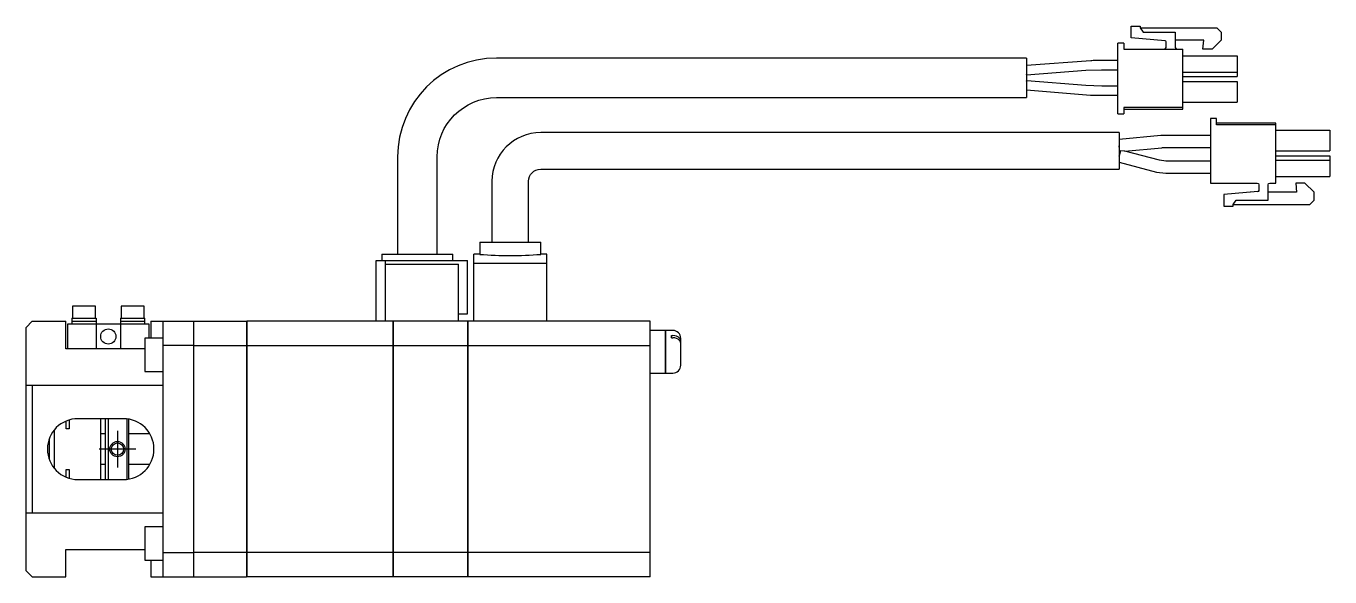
# Model space of a CAD drawing. Extents: x 0 to 1643, y -8 to 1285.
# Drawn here: x 1429.4 to 1643.5, y 500.8 to 591.3 of the extents above; entities that cross this region are included whole.
import ezdxf

# ---------------------------------------------------------------- set-up
doc = ezdxf.new("R2010")
doc.units = 0
doc.header["$LTSCALE"] = 0.5
doc.linetypes.add('CENTER', pattern=[50.8, 31.75, -6.35, 6.35, -6.35])
for name, color, linetype in [('MSM_CENTER', 1, 'CENTER'), ('MSM_CONTINUOUS', 7, 'CONTINUOUS'), ('MSM_NARROW', 5, 'CONTINUOUS')]:
    doc.layers.add(name, color=color, linetype=linetype)

msp = doc.modelspace()

# ---------------------------------------------------------------- linework, layer by layer
at = {"layer": 'MSM_CENTER'}
for p, q in [((1444.36, 524.77), (1444.36, 518.77)), ((1447.36, 521.77), (1441.36, 521.77))]:
    msp.add_line(p, q, dxfattribs=at)
at = {"layer": 'MSM_CONTINUOUS'}
for p, q in [((1610.81, 589.36), (1610.81, 591.27)), ((1610.81, 591.27), (1612.31, 591.27)), ((1612.31, 591.27), (1612.31, 590.97)), ((1612.31, 590.97), (1612.81, 590.27)), ((1612.31, 590.97), (1624.91, 590.97)), ((1624.91, 590.97), (1625.61, 590.27)), ((1616.38, 588.87), (1610.81, 589.36)), ((1612.81, 590.27), (1618.06, 590.27)), ((1618.06, 590.27), (1618.06, 587.77)), ((1622.74, 588.97), (1618.06, 588.97)), ((1622.61, 587.47), (1622.74, 588.97)), ((1625.61, 588.97), (1624.11, 587.47)), ((1625.61, 590.27), (1625.61, 588.97)), ((1609.61, 588.47), (1608.61, 588.47)), ((1608.61, 576.87), (1608.61, 588.47)), ((1609.61, 588.47), (1609.61, 587.47)), ((1609.61, 587.47), (1619.31, 587.47)), ((1616.56, 587.77), (1616.56, 588.67)), ((1619.31, 577.62), (1619.31, 587.47)), ((1624.11, 587.47), (1622.61, 587.47)), ((1593.61, 586.02), (1506.61, 586.02)), ((1593.61, 586.02), (1593.61, 579.52)), ((1604.18, 585.56), (1593.61, 584.77)), ((1608.61, 585.6), (1604.98, 585.6)), ((1619.31, 586.37), (1628.21, 586.37)), ((1628.21, 586.37), (1628.21, 582.97)), ((1593.66, 583.27), (1603.35, 584)), ((1603.35, 584), (1605.97, 584.1)), ((1605.97, 584.1), (1608.61, 584.1)), ((1619.31, 583.72), (1628.21, 583.72)), ((1619.31, 582.97), (1628.21, 582.97)), ((1593.61, 580.77), (1604.15, 579.93)), ((1603.35, 581.5), (1593.67, 582.27)), ((1605.98, 581.4), (1603.35, 581.5)), ((1608.61, 581.4), (1605.98, 581.4)), ((1619.31, 582.17), (1628.21, 582.17)), ((1628.21, 582.17), (1628.21, 578.77)), ((1506.61, 579.52), (1593.61, 579.52)), ((1605, 579.9), (1608.61, 579.9)), ((1619.31, 578.77), (1628.21, 578.77)), ((1608.61, 576.87), (1609.61, 576.87)), ((1619.31, 577.87), (1609.61, 577.87)), ((1609.61, 577.87), (1609.61, 576.87)), ((1609.61, 577.62), (1619.31, 577.62)), ((1624.86, 576.07), (1623.86, 576.07)), ((1624.86, 576.07), (1623.86, 576.07)), ((1623.86, 576.07), (1623.86, 565.47)), ((1624.86, 575.07), (1624.86, 576.07)), ((1634.56, 575.32), (1624.86, 575.32)), ((1634.56, 575.07), (1624.86, 575.07)), ((1634.56, 575.07), (1624.86, 575.07)), ((1634.56, 575.07), (1634.56, 575.32)), ((1634.56, 565.47), (1634.56, 575.07)), ((1634.56, 574.17), (1643.46, 574.17)), ((1634.56, 574.17), (1643.46, 574.17)), ((1643.46, 574.17), (1643.46, 570.77)), ((1608.86, 573.77), (1513.86, 573.77)), ((1608.86, 573.77), (1608.86, 567.77)), ((1615.67, 573.28), (1608.86, 572.62)), ((1615.95, 573.3), (1615.67, 573.28)), ((1623.86, 573.3), (1615.95, 573.3)), ((1490.36, 569.77), (1490.36, 553.77)), ((1496.86, 553.77), (1496.86, 569.77)), ((1608.95, 570.62), (1608.86, 571.62)), ((1608.86, 569.92), (1609.08, 570.76)), ((1609.04, 570.63), (1608.86, 569.92)), ((1608.95, 570.62), (1609.04, 570.63)), ((1609.04, 570.63), (1609.08, 570.76)), ((1609.08, 570.76), (1609.04, 570.63)), ((1609.8, 570.71), (1609.08, 570.76)), ((1609.8, 570.71), (1615.86, 571.29)), ((1615.49, 569.22), (1609.8, 570.71)), ((1615.86, 571.29), (1615.95, 571.3)), ((1615.95, 571.3), (1623.86, 571.3)), ((1634.56, 570.77), (1643.46, 570.77)), ((1634.56, 569.97), (1643.46, 569.97)), ((1634.56, 569.97), (1643.46, 569.97)), ((1643.46, 569.97), (1643.46, 566.57)), ((1513.86, 567.77), (1608.86, 567.77)), ((1608.86, 568.89), (1614.99, 567.29)), ((1616.5, 569.1), (1615.49, 569.22)), ((1623.86, 569.1), (1616.5, 569.1)), ((1634.56, 569.22), (1643.46, 569.22)), ((1505.86, 565.77), (1505.86, 555.77)), ((1511.86, 555.77), (1511.86, 565.77)), ((1614.99, 567.29), (1616.5, 567.1)), ((1616.5, 567.1), (1623.86, 567.1)), ((1623.86, 565.47), (1631.51, 565.47)), ((1633.61, 565.47), (1634.56, 565.47)), ((1634.56, 566.57), (1643.46, 566.57)), ((1639.36, 565.47), (1637.86, 565.47)), ((1639.36, 565.47), (1637.86, 565.47)), ((1637.86, 565.47), (1637.99, 563.97)), ((1640.86, 563.97), (1639.36, 565.47)), ((1640.86, 563.97), (1639.36, 565.47)), ((1631.63, 564.07), (1626.06, 563.58)), ((1631.63, 564.07), (1626.06, 563.58)), ((1626.06, 563.58), (1626.06, 561.67)), ((1631.63, 564.07), (1630.47, 563.97)), ((1631.63, 564.07), (1630.47, 563.97)), ((1630.47, 563.97), (1630.47, 563.97)), ((1631.81, 565.17), (1631.81, 564.27)), ((1633.31, 562.67), (1633.31, 565.17)), ((1637.99, 563.97), (1633.31, 563.97)), ((1637.99, 563.97), (1633.31, 563.97)), ((1640.86, 562.67), (1640.86, 563.97)), ((1626.06, 561.67), (1627.56, 561.67)), ((1627.56, 561.97), (1628.06, 562.67)), ((1627.56, 561.67), (1627.56, 561.97)), ((1627.56, 561.97), (1640.16, 561.97)), ((1628.06, 562.67), (1633.31, 562.67)), ((1640.16, 561.97), (1640.86, 562.67)), ((1503.86, 555.77), (1513.86, 555.77)), ((1503.86, 555.77), (1503.86, 553.77)), ((1513.86, 553.77), (1513.86, 555.77)), ((1486.86, 542.77), (1486.86, 552.77)), ((1486.86, 552.77), (1501.86, 552.77)), ((1487.79, 553.77), (1499.43, 553.77)), ((1487.79, 553.77), (1487.79, 552.77)), ((1488.36, 542.77), (1488.36, 552.77)), ((1499.43, 552.77), (1499.43, 553.77)), ((1501.86, 543.97), (1501.86, 552.77)), ((1502.86, 542.77), (1502.86, 553.77)), ((1503.86, 553.77), (1502.86, 553.77)), ((1514.86, 553.77), (1513.86, 553.77)), ((1514.86, 542.77), (1514.86, 553.77)), ((1488.36, 552.17), (1500.36, 552.17)), ((1500.36, 542.77), (1500.36, 552.17)), ((1502.86, 552.34), (1514.86, 552.34)), ((1440.76, 545.27), (1436.96, 545.27)), ((1436.96, 545.27), (1436.96, 543.27)), ((1440.76, 543.27), (1440.76, 545.27)), ((1448.76, 545.27), (1444.96, 545.27)), ((1444.96, 545.27), (1444.96, 543.27)), ((1448.76, 543.27), (1448.76, 545.27)), ((1500.36, 543.97), (1501.86, 543.97)), ((1430.36, 542.77), (1429.36, 541.77)), ((1429.36, 501.77), (1429.36, 541.77)), ((1430.36, 542.77), (1435.86, 542.77)), ((1435.86, 538.27), (1435.86, 542.77)), ((1449.56, 542.27), (1436.16, 542.27)), ((1436.16, 542.27), (1436.16, 538.27)), ((1436.86, 543.27), (1440.86, 543.27)), ((1436.86, 543.27), (1436.86, 542.27)), ((1436.86, 542.77), (1440.86, 542.77)), ((1440.86, 543.27), (1440.86, 538.27)), ((1444.86, 543.27), (1444.86, 538.27)), ((1444.86, 543.27), (1448.86, 543.27)), ((1444.86, 542.77), (1448.86, 542.77)), ((1448.86, 542.27), (1448.86, 543.27)), ((1449.56, 540.02), (1449.56, 542.27)), ((1449.86, 542.77), (1449.86, 540.02)), ((1449.86, 542.77), (1465.56, 542.77)), ((1451.86, 500.77), (1451.86, 542.77)), ((1456.86, 542.77), (1456.86, 500.77)), ((1465.56, 542.77), (1465.56, 500.77)), ((1465.61, 542.72), (1465.56, 542.72)), ((1501.86, 542.77), (1465.61, 542.77)), ((1465.61, 542.77), (1465.61, 500.77)), ((1489.56, 542.77), (1489.56, 500.77)), ((1489.61, 542.72), (1489.56, 542.72)), ((1489.61, 542.77), (1489.61, 500.77)), ((1501.86, 542.77), (1501.86, 500.77)), ((1501.91, 542.72), (1501.86, 542.72)), ((1531.86, 542.77), (1501.91, 542.77)), ((1501.91, 542.77), (1501.91, 500.77)), ((1531.86, 500.77), (1531.86, 542.77)), ((1448.86, 540.02), (1448.86, 534.52)), ((1451.86, 540.02), (1448.86, 540.02)), ((1534.36, 541.27), (1531.86, 541.27)), ((1534.36, 534.27), (1534.36, 541.27)), ((1534.41, 541.22), (1534.36, 541.22)), ((1534.41, 534.27), (1534.41, 541.27)), ((1535.56, 541.27), (1534.41, 541.27)), ((1535.36, 540.42), (1535.56, 540.42)), ((1535.36, 540.06), (1535.36, 540.42)), ((1535.36, 540.06), (1535.56, 540.06)), ((1536.86, 535.57), (1536.86, 539.97)), ((1448.86, 538.27), (1435.86, 538.27)), ((1456.86, 538.77), (1451.86, 538.77)), ((1465.56, 538.74), (1456.86, 538.74)), ((1465.61, 538.48), (1465.56, 538.48)), ((1489.56, 538.74), (1465.61, 538.74)), ((1489.61, 538.48), (1489.56, 538.48)), ((1501.86, 538.74), (1489.61, 538.74)), ((1501.91, 538.48), (1501.86, 538.48)), ((1531.86, 538.74), (1501.91, 538.74)), ((1448.86, 534.52), (1451.86, 534.52)), ((1531.86, 534.27), (1534.36, 534.27)), ((1534.36, 534.32), (1534.41, 534.32)), ((1534.41, 534.27), (1535.56, 534.27)), ((1429.36, 532.27), (1451.86, 532.27)), ((1430.36, 532.27), (1430.36, 511.27)), ((1445.36, 526.77), (1437.86, 526.77)), ((1441.66, 516.77), (1441.66, 526.77)), ((1442.36, 526.77), (1442.36, 516.77)), ((1442.86, 526.77), (1442.86, 516.77)), ((1445.96, 516.81), (1445.96, 526.73)), ((1446.16, 526.71), (1446.16, 516.83)), ((1433.96, 524.9), (1433.96, 518.64)), ((1435.96, 525.1), (1435.96, 526.39)), ((1436.46, 525.12), (1435.96, 525.12)), ((1436.46, 525.1), (1435.96, 525.1)), ((1436.46, 526.57), (1436.46, 525.1)), ((1433.16, 523.02), (1433.02, 523.02)), ((1433.16, 523.48), (1433.16, 520.06)), ((1442.36, 524.27), (1441.66, 524.27)), ((1449.69, 524.27), (1446.16, 524.27)), ((1433.02, 520.52), (1433.16, 520.52)), ((1435.96, 517.14), (1435.96, 518.44)), ((1435.96, 518.44), (1436.46, 518.44)), ((1435.96, 518.42), (1436.46, 518.42)), ((1436.46, 518.44), (1436.46, 516.97)), ((1441.66, 519.27), (1442.36, 519.27)), ((1446.16, 519.27), (1449.69, 519.27)), ((1437.86, 516.77), (1445.36, 516.77)), ((1451.86, 511.27), (1429.36, 511.27)), ((1448.86, 509.02), (1448.86, 503.52)), ((1451.86, 509.02), (1448.86, 509.02)), ((1435.86, 505.27), (1448.86, 505.27)), ((1435.86, 500.77), (1435.86, 505.27)), ((1448.86, 503.52), (1451.86, 503.52)), ((1449.86, 503.52), (1449.86, 500.77)), ((1451.86, 504.77), (1456.86, 504.77)), ((1465.56, 504.8), (1456.86, 504.8)), ((1465.61, 505.06), (1465.56, 505.06)), ((1489.56, 504.8), (1465.61, 504.8)), ((1489.61, 505.06), (1489.56, 505.06)), ((1501.86, 504.8), (1489.61, 504.8)), ((1501.91, 505.06), (1501.86, 505.06)), ((1531.86, 504.8), (1501.91, 504.8)), ((1429.36, 501.77), (1430.36, 500.77)), ((1430.36, 500.77), (1435.86, 500.77)), ((1449.86, 500.77), (1465.56, 500.77)), ((1465.61, 500.82), (1465.56, 500.82)), ((1489.56, 500.77), (1465.61, 500.77)), ((1489.61, 500.82), (1489.56, 500.82)), ((1501.86, 500.77), (1489.61, 500.77)), ((1501.91, 500.82), (1501.86, 500.82)), ((1531.86, 500.77), (1501.91, 500.77))]:
    msp.add_line(p, q, dxfattribs=at)
for points in [[(1593.66, 583.27, 0), (1593.66, 583.27, 0), (1593.66, 583.27, 0), (1593.66, 583.27, 0), (1593.66, 583.27, 0), (1593.66, 583.27, 0), (1593.66, 583.27, 0), (1593.66, 583.27, 0), (1593.66, 583.27, 0), (1593.66, 583.27, 0), (1593.66, 583.27, 0), (1593.66, 583.27, 0), (1593.66, 583.27, 0), (1593.66, 583.27, 0), (1593.66, 583.27, 0), (1593.66, 583.27, 0), (1593.66, 583.27, 0), (1593.66, 583.27, 0), (1593.66, 583.27, 0), (1593.66, 583.27, 0), (1593.66, 583.27, 0), (1593.65, 583.27, 0), (1593.65, 583.27, 0), (1593.65, 583.27, 0), (1593.65, 583.27, 0), (1593.65, 583.27, 0), (1593.65, 583.27, 0), (1593.65, 583.27, 0), (1593.65, 583.27, 0), (1593.65, 583.27, 0), (1593.65, 583.27, 0), (1593.65, 583.27, 0), (1593.65, 583.27, 0), (1593.65, 583.27, 0), (1593.65, 583.27, 0), (1593.65, 583.27, 0), (1593.65, 583.27, 0), (1593.65, 583.27, 0), (1593.65, 583.27, 0), (1593.65, 583.27, 0), (1593.65, 583.27, 0), (1593.65, 583.27, 0), (1593.65, 583.27, 0), (1593.65, 583.27, 0), (1593.64, 583.27, 0), (1593.64, 583.27, 0), (1593.64, 583.27, 0), (1593.64, 583.27, 0), (1593.64, 583.27, 0), (1593.64, 583.27, 0), (1593.64, 583.27, 0), (1593.64, 583.27, 0), (1593.64, 583.27, 0), (1593.64, 583.28, 0), (1593.64, 583.28, 0), (1593.64, 583.28, 0), (1593.64, 583.28, 0), (1593.64, 583.28, 0), (1593.64, 583.28, 0), (1593.64, 583.28, 0), (1593.64, 583.28, 0), (1593.64, 583.28, 0), (1593.64, 583.28, 0), (1593.64, 583.28, 0), (1593.64, 583.28, 0), (1593.64, 583.28, 0), (1593.64, 583.28, 0), (1593.63, 583.28, 0), (1593.63, 583.28, 0), (1593.63, 583.28, 0), (1593.63, 583.28, 0), (1593.63, 583.28, 0), (1593.63, 583.28, 0), (1593.63, 583.28, 0), (1593.63, 583.28, 0), (1593.63, 583.28, 0), (1593.63, 583.28, 0), (1593.63, 583.28, 0), (1593.63, 583.28, 0), (1593.63, 583.28, 0), (1593.63, 583.28, 0), (1593.63, 583.28, 0), (1593.63, 583.28, 0), (1593.63, 583.28, 0), (1593.63, 583.28, 0), (1593.63, 583.28, 0), (1593.63, 583.28, 0), (1593.63, 583.28, 0), (1593.63, 583.28, 0), (1593.63, 583.28, 0), (1593.62, 583.28, 0), (1593.62, 583.28, 0), (1593.62, 583.28, 0), (1593.62, 583.28, 0), (1593.62, 583.28, 0), (1593.62, 583.28, 0), (1593.62, 583.29, 0), (1593.62, 583.29, 0), (1593.62, 583.29, 0), (1593.62, 583.29, 0), (1593.62, 583.29, 0), (1593.62, 583.29, 0), (1593.62, 583.29, 0), (1593.62, 583.29, 0), (1593.62, 583.29, 0), (1593.62, 583.29, 0), (1593.62, 583.29, 0), (1593.62, 583.29, 0), (1593.62, 583.29, 0), (1593.62, 583.29, 0), (1593.62, 583.29, 0), (1593.62, 583.29, 0), (1593.61, 583.29, 0), (1593.61, 583.29, 0), (1593.61, 583.29, 0), (1593.61, 583.29, 0), (1593.61, 583.29, 0), (1593.61, 583.29, 0), (1593.61, 583.29, 0), (1593.61, 583.29, 0), (1593.61, 583.29, 0), (1593.61, 583.29, 0), (1593.61, 583.29, 0), (1593.61, 583.3, 0), (1593.61, 583.3, 0), (1593.61, 583.3, 0), (1593.61, 583.3, 0), (1593.61, 583.3, 0), (1593.61, 583.3, 0)], [(1593.61, 582.24, 0), (1593.61, 582.24, 0), (1593.61, 582.24, 0), (1593.61, 582.24, 0), (1593.61, 582.24, 0), (1593.61, 582.24, 0), (1593.61, 582.24, 0), (1593.61, 582.24, 0), (1593.61, 582.24, 0), (1593.61, 582.24, 0), (1593.61, 582.24, 0), (1593.61, 582.24, 0), (1593.61, 582.25, 0), (1593.61, 582.25, 0), (1593.61, 582.25, 0), (1593.61, 582.25, 0), (1593.62, 582.25, 0), (1593.62, 582.25, 0), (1593.62, 582.25, 0), (1593.62, 582.25, 0), (1593.62, 582.25, 0), (1593.62, 582.25, 0), (1593.62, 582.25, 0), (1593.62, 582.25, 0), (1593.62, 582.25, 0), (1593.62, 582.25, 0), (1593.62, 582.25, 0), (1593.62, 582.25, 0), (1593.62, 582.25, 0), (1593.62, 582.25, 0), (1593.62, 582.25, 0), (1593.62, 582.25, 0), (1593.62, 582.25, 0), (1593.62, 582.25, 0), (1593.62, 582.25, 0), (1593.62, 582.25, 0), (1593.62, 582.25, 0), (1593.63, 582.25, 0), (1593.63, 582.25, 0), (1593.63, 582.25, 0), (1593.63, 582.25, 0), (1593.63, 582.25, 0), (1593.63, 582.26, 0), (1593.63, 582.26, 0), (1593.63, 582.26, 0), (1593.63, 582.26, 0), (1593.63, 582.26, 0), (1593.63, 582.26, 0), (1593.63, 582.26, 0), (1593.63, 582.26, 0), (1593.63, 582.26, 0), (1593.63, 582.26, 0), (1593.63, 582.26, 0), (1593.63, 582.26, 0), (1593.63, 582.26, 0), (1593.63, 582.26, 0), (1593.63, 582.26, 0), (1593.63, 582.26, 0), (1593.63, 582.26, 0), (1593.64, 582.26, 0), (1593.64, 582.26, 0), (1593.64, 582.26, 0), (1593.64, 582.26, 0), (1593.64, 582.26, 0), (1593.64, 582.26, 0), (1593.64, 582.26, 0), (1593.64, 582.26, 0), (1593.64, 582.26, 0), (1593.64, 582.26, 0), (1593.64, 582.26, 0), (1593.64, 582.26, 0), (1593.64, 582.26, 0), (1593.64, 582.26, 0), (1593.64, 582.26, 0), (1593.64, 582.26, 0), (1593.64, 582.26, 0), (1593.64, 582.26, 0), (1593.64, 582.26, 0), (1593.64, 582.26, 0), (1593.64, 582.26, 0), (1593.65, 582.26, 0), (1593.65, 582.26, 0), (1593.65, 582.26, 0), (1593.65, 582.26, 0), (1593.65, 582.26, 0), (1593.65, 582.26, 0), (1593.65, 582.27, 0), (1593.65, 582.27, 0), (1593.65, 582.27, 0), (1593.65, 582.27, 0), (1593.65, 582.27, 0), (1593.65, 582.27, 0), (1593.65, 582.27, 0), (1593.65, 582.27, 0), (1593.65, 582.27, 0), (1593.65, 582.27, 0), (1593.65, 582.27, 0), (1593.65, 582.27, 0), (1593.65, 582.27, 0), (1593.65, 582.27, 0), (1593.65, 582.27, 0), (1593.65, 582.27, 0), (1593.66, 582.27, 0), (1593.66, 582.27, 0), (1593.66, 582.27, 0), (1593.66, 582.27, 0), (1593.66, 582.27, 0), (1593.66, 582.27, 0), (1593.66, 582.27, 0), (1593.66, 582.27, 0), (1593.66, 582.27, 0), (1593.66, 582.27, 0), (1593.66, 582.27, 0), (1593.66, 582.27, 0), (1593.66, 582.27, 0), (1593.66, 582.27, 0), (1593.66, 582.27, 0), (1593.66, 582.27, 0), (1593.66, 582.27, 0), (1593.66, 582.27, 0), (1593.66, 582.27, 0), (1593.66, 582.27, 0), (1593.66, 582.27, 0), (1593.66, 582.27, 0), (1593.67, 582.27, 0), (1593.67, 582.27, 0), (1593.67, 582.27, 0), (1593.67, 582.27, 0), (1593.67, 582.27, 0)]]:
    msp.add_polyline3d(points, dxfattribs=at)
for centre, radius in [((1442.86, 540.27), 1.25), ((1444.36, 521.77), 1.02)]:
    msp.add_circle(centre, radius, dxfattribs=at)
for centre, radius, start, end in [((1616.36, 588.67), 0.2, 0, 85), ((1616.26, 587.77), 0.3, 270, 0), ((1618.36, 587.77), 0.3, 180, 270), ((1506.61, 569.77), 16.25, 90, 180), ((1604.98, 574.85), 10.75, 90, 94.2892), ((1605, 590.65), 10.75, 265.452, 270), ((1513.86, 565.77), 8, 90, 180), ((1631.61, 564.27), 0.2, 275, 0), ((1631.61, 564.27), 0.2, 275, 0), ((1508.86, 613.56), 60, 265.2198, 274.7802), ((1535.56, 539.97), 1.3, 0, 90), ((1535.64, 539.01), 1.41, 41.3743, 92.8178), ((1535.65, 538.68), 1.39, 42.8199, 93.04), ((1536.1, 539.12), 0.754, 5.8166, 41.8939), ((1536.11, 539.47), 0.751, 1.7681, 38.8955), ((1535.56, 535.57), 1.3, 270, 0), ((1437.86, 521.77), 5, 90, 270), ((1445.36, 521.77), 5, 270, 90)]:
    msp.add_arc(centre, radius, start, end, dxfattribs=at)
at = {"layer": 'MSM_CONTINUOUS', "extrusion": (0, 0, -1)}
for centre, radius, start, end in [((-1506.61, 569.77), 9.75, 0, 90), ((-1513.86, 565.77), 2, 0, 90), ((-1631.51, 565.17), 0.3, 90, 180), ((-1633.61, 565.17), 0.3, 0, 90), ((-1631.61, 564.27), 0.2, 180, 265), ((-1631.61, 564.27), 0.2, 180, 265)]:
    msp.add_arc(centre, radius, start, end, dxfattribs=at)
at = {"layer": 'MSM_NARROW'}
msp.add_circle((1444.36, 521.77), 1.25, dxfattribs=at)
msp.add_circle((1444.36, 521.77), 1.25, dxfattribs=at)
msp.add_circle((1444.36, 521.77), 1.25, dxfattribs=at)

doc.saveas('drawing.dxf')
